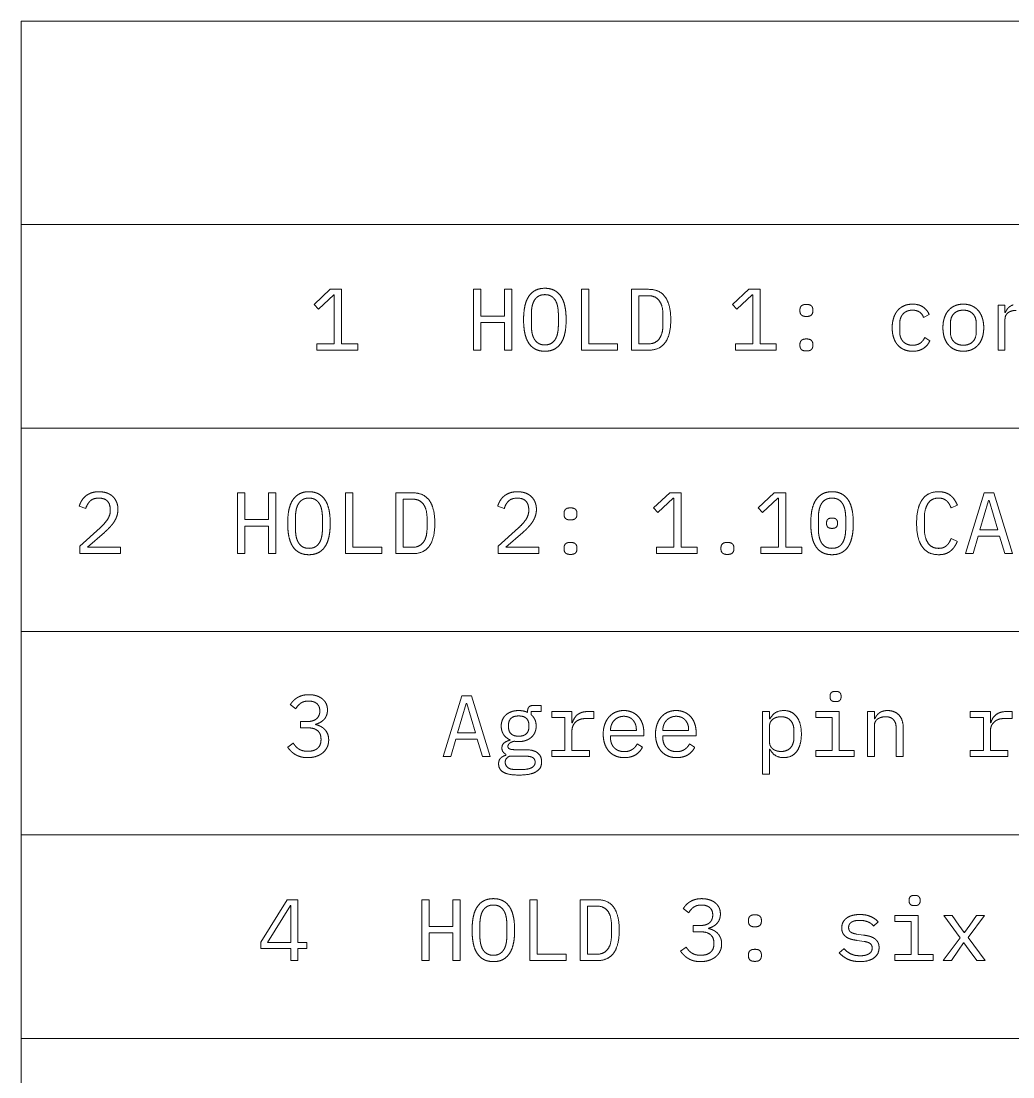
# Model space of a CAD drawing. Header units: millimetres. Extents: x 22 to 584, y 11 to 410.
# Drawn here: x 423.22 to 457.35, y 50.03 to 86.35 of the extents above; entities that cross this region are included whole.
import ezdxf

# ---------------------------------------------------------------- set-up
doc = ezdxf.new("R2010")
doc.units = ezdxf.units.MM
doc.layers.add('dims', color=7, linetype='Continuous', lineweight=5)

msp = doc.modelspace()

# ---------------------------------------------------------------- linework, layer by layer
at = {"layer": 'dims'}
for p, q in [((423.223, 30.35), (423.223, 86.35)), ((423.223, 86.35), (566.75, 86.35)), ((423.223, 79.35), (566.75, 79.35)), ((433.86, 77.122), (433.305, 76.603)), ((434.253, 77.122), (433.86, 77.122)), ((434.253, 75.247), (434.253, 77.122)), ((438.786, 77.122), (438.786, 75.028)), ((439.038, 77.122), (438.786, 77.122)), ((439.038, 76.198), (439.038, 77.122)), ((439.854, 77.122), (439.854, 76.198)), ((440.106, 77.122), (439.854, 77.122)), ((440.106, 75.028), (440.106, 77.122)), ((442.506, 77.122), (442.506, 75.028)), ((442.758, 77.122), (442.506, 77.122)), ((442.758, 75.247), (442.758, 77.122)), ((444.231, 77.122), (444.231, 75.028)), ((444.816, 77.122), (444.231, 77.122)), ((448.26, 77.122), (447.705, 76.603)), ((448.653, 77.122), (448.26, 77.122)), ((448.653, 75.247), (448.653, 77.122)), ((433.452, 76.444), (433.98, 76.936)), ((433.98, 76.936), (434.001, 76.936)), ((434.001, 76.936), (434.001, 75.247)), ((444.483, 76.903), (444.804, 76.903)), ((444.483, 75.247), (444.483, 76.903)), ((447.852, 76.444), (448.38, 76.936)), ((448.38, 76.936), (448.401, 76.936)), ((448.401, 76.936), (448.401, 75.247)), ((433.305, 76.603), (433.452, 76.444)), ((447.705, 76.603), (447.852, 76.444)), ((450.024, 76.423), (450.024, 76.369)), ((450.468, 76.369), (450.468, 76.423)), ((456.84, 76.576), (456.84, 75.028)), ((457.08, 76.576), (456.84, 76.576)), ((457.08, 76.324), (457.08, 76.576)), ((457.092, 76.324), (457.08, 76.324)), ((439.854, 76.198), (439.038, 76.198)), ((439.038, 75.979), (439.854, 75.979)), ((439.038, 75.028), (439.038, 75.979)), ((439.854, 75.979), (439.854, 75.028)), ((440.781, 75.904), (440.781, 76.246)), ((441.711, 76.246), (441.711, 75.904)), ((445.311, 76.237), (445.311, 75.913)), ((453.456, 75.67), (453.456, 75.934)), ((454.278, 76.153), (454.47, 76.255)), ((457.08, 75.028), (457.08, 76.102)), ((455.199, 75.691), (455.199, 75.913)), ((456.093, 75.913), (456.093, 75.691)), ((433.401, 75.247), (433.401, 75.028)), ((434.001, 75.247), (433.401, 75.247)), ((434.805, 75.247), (434.253, 75.247)), ((434.805, 75.028), (434.805, 75.247)), ((443.751, 75.247), (442.758, 75.247)), ((443.751, 75.028), (443.751, 75.247)), ((444.804, 75.247), (444.483, 75.247)), ((447.801, 75.247), (447.801, 75.028)), ((448.401, 75.247), (447.801, 75.247)), ((449.205, 75.247), (448.653, 75.247)), ((449.205, 75.028), (449.205, 75.247)), ((450.024, 75.235), (450.024, 75.181)), ((450.468, 75.181), (450.468, 75.235)), ((454.494, 75.352), (454.323, 75.469)), ((433.401, 75.028), (434.805, 75.028)), ((438.786, 75.028), (439.038, 75.028)), ((439.854, 75.028), (440.106, 75.028)), ((442.506, 75.028), (443.751, 75.028)), ((444.231, 75.028), (444.816, 75.028)), ((447.801, 75.028), (449.205, 75.028)), ((456.84, 75.028), (457.08, 75.028)), ((423.223, 72.35), (566.75, 72.35)), ((430.668, 70.122), (430.668, 68.028)), ((430.92, 70.122), (430.668, 70.122)), ((430.92, 69.198), (430.92, 70.122)), ((431.736, 70.122), (431.736, 69.198)), ((431.988, 70.122), (431.736, 70.122)), ((431.988, 68.028), (431.988, 70.122)), ((434.388, 70.122), (434.388, 68.028)), ((434.64, 70.122), (434.388, 70.122)), ((434.64, 68.247), (434.64, 70.122)), ((436.113, 70.122), (436.113, 68.028)), ((436.698, 70.122), (436.113, 70.122)), ((445.542, 70.122), (444.987, 69.603)), ((445.935, 70.122), (445.542, 70.122)), ((445.935, 68.247), (445.935, 70.122)), ((449.142, 70.122), (448.587, 69.603)), ((449.535, 70.122), (449.142, 70.122)), ((449.535, 68.247), (449.535, 70.122)), ((456.363, 70.122), (455.721, 68.028)), ((456.696, 70.122), (456.363, 70.122)), ((457.338, 68.028), (456.696, 70.122)), ((436.365, 69.903), (436.686, 69.903)), ((436.365, 68.247), (436.365, 69.903)), ((445.134, 69.444), (445.662, 69.936)), ((445.662, 69.936), (445.683, 69.936)), ((445.683, 69.936), (445.683, 68.247)), ((448.734, 69.444), (449.262, 69.936)), ((449.262, 69.936), (449.283, 69.936)), ((449.283, 69.936), (449.283, 68.247)), ((456.219, 68.844), (456.513, 69.855)), ((456.513, 69.855), (456.54, 69.855)), ((456.54, 69.855), (456.834, 68.844)), ((425.223, 69.666), (425.448, 69.582)), ((426.291, 69.543), (426.291, 69.507)), ((439.623, 69.666), (439.848, 69.582)), ((440.691, 69.543), (440.691, 69.507)), ((441.906, 69.423), (441.906, 69.369)), ((442.35, 69.369), (442.35, 69.423)), ((444.987, 69.603), (445.134, 69.444)), ((448.587, 69.603), (448.734, 69.444)), ((455.226, 69.6), (455.442, 69.699)), ((431.736, 69.198), (430.92, 69.198)), ((432.663, 68.904), (432.663, 69.246)), ((433.593, 69.246), (433.593, 68.904)), ((437.193, 69.237), (437.193, 68.913)), ((450.657, 68.904), (450.657, 69.246)), ((450.942, 69.108), (450.942, 69.042)), ((451.314, 69.042), (451.314, 69.108)), ((451.599, 69.246), (451.599, 68.904)), ((454.305, 68.904), (454.305, 69.246)), ((425.94, 68.916), (425.241, 68.286)), ((425.502, 68.247), (426.087, 68.757)), ((430.92, 68.979), (431.736, 68.979)), ((430.92, 68.028), (430.92, 68.979)), ((431.736, 68.979), (431.736, 68.028)), ((440.34, 68.916), (439.641, 68.286)), ((439.902, 68.247), (440.487, 68.757)), ((456.834, 68.844), (456.219, 68.844)), ((455.442, 68.451), (455.226, 68.55)), ((455.982, 68.028), (456.159, 68.625)), ((456.159, 68.625), (456.894, 68.625)), ((456.894, 68.625), (457.071, 68.028)), ((425.241, 68.286), (425.241, 68.028)), ((425.241, 68.028), (426.639, 68.028)), ((426.639, 68.247), (425.502, 68.247)), ((426.639, 68.028), (426.639, 68.247)), ((430.668, 68.028), (430.92, 68.028)), ((431.736, 68.028), (431.988, 68.028)), ((434.388, 68.028), (435.633, 68.028)), ((435.633, 68.247), (434.64, 68.247)), ((435.633, 68.028), (435.633, 68.247)), ((436.113, 68.028), (436.698, 68.028)), ((436.686, 68.247), (436.365, 68.247)), ((439.641, 68.286), (439.641, 68.028)), ((439.641, 68.028), (441.039, 68.028)), ((441.039, 68.247), (439.902, 68.247)), ((441.039, 68.028), (441.039, 68.247)), ((441.906, 68.235), (441.906, 68.181)), ((442.35, 68.181), (442.35, 68.235)), ((445.083, 68.247), (445.083, 68.028)), ((445.683, 68.247), (445.083, 68.247)), ((445.083, 68.028), (446.487, 68.028)), ((446.487, 68.247), (445.935, 68.247)), ((446.487, 68.028), (446.487, 68.247)), ((447.306, 68.235), (447.306, 68.181)), ((447.75, 68.181), (447.75, 68.235)), ((448.683, 68.247), (448.683, 68.028)), ((449.283, 68.247), (448.683, 68.247)), ((448.683, 68.028), (450.087, 68.028)), ((450.087, 68.247), (449.535, 68.247)), ((450.087, 68.028), (450.087, 68.247)), ((455.721, 68.028), (455.982, 68.028)), ((457.071, 68.028), (457.338, 68.028)), ((423.223, 65.35), (566.75, 65.35)), ((438.388, 63.14), (437.746, 61.046)), ((438.244, 61.862), (438.538, 62.873)), ((438.721, 63.14), (438.388, 63.14)), ((438.538, 62.873), (438.565, 62.873)), ((438.565, 62.873), (438.859, 61.862)), ((439.363, 61.046), (438.721, 63.14)), ((451.06, 63.137), (451.06, 63.089)), ((451.438, 63.089), (451.438, 63.137)), ((432.487, 62.834), (432.676, 62.69)), ((433.501, 62.621), (433.501, 62.6)), ((440.65, 62.594), (440.65, 62.567)), ((440.773, 62.594), (441.121, 62.594)), ((440.773, 62.489), (440.773, 62.594)), ((441.121, 62.804), (440.836, 62.804)), ((441.121, 62.594), (441.121, 62.804)), ((441.484, 62.594), (441.484, 62.39)), ((442.177, 62.594), (441.484, 62.594)), ((442.177, 62.204), (442.177, 62.594)), ((442.93, 62.594), (442.714, 62.594)), ((442.93, 62.354), (442.93, 62.594)), ((448.738, 62.594), (448.738, 60.446)), ((448.978, 62.594), (448.738, 62.594)), ((448.978, 62.342), (448.978, 62.594)), ((450.571, 62.594), (450.571, 62.39)), ((451.369, 62.594), (450.571, 62.594)), ((451.369, 61.25), (451.369, 62.594)), ((452.347, 62.594), (452.347, 61.046)), ((452.587, 62.594), (452.347, 62.594)), ((452.587, 62.342), (452.587, 62.594)), ((455.884, 62.594), (455.884, 62.39)), ((456.577, 62.594), (455.884, 62.594)), ((456.577, 62.204), (456.577, 62.594)), ((457.33, 62.594), (457.114, 62.594)), ((457.33, 62.354), (457.33, 62.594)), ((433.063, 62.252), (432.832, 62.252)), ((432.832, 62.252), (432.832, 62.036)), ((433.357, 62.147), (433.357, 62.159)), ((439.996, 62.054), (439.996, 62.141)), ((440.695, 62.141), (440.695, 62.054)), ((441.484, 62.39), (441.937, 62.39)), ((441.937, 62.39), (441.937, 61.25)), ((442.192, 62.204), (442.177, 62.204)), ((442.639, 62.354), (442.93, 62.354)), ((448.99, 62.342), (448.978, 62.342)), ((450.571, 62.39), (451.129, 62.39)), ((451.129, 62.39), (451.129, 61.25)), ((452.599, 62.342), (452.587, 62.342)), ((452.587, 61.046), (452.587, 62.12)), ((455.884, 62.39), (456.337, 62.39)), ((456.337, 62.39), (456.337, 61.25)), ((456.592, 62.204), (456.577, 62.204)), ((457.039, 62.354), (457.33, 62.354)), ((432.832, 62.036), (433.081, 62.036)), ((438.859, 61.862), (438.244, 61.862)), ((442.177, 61.25), (442.177, 61.919)), ((443.506, 61.94), (443.506, 61.961)), ((444.394, 61.94), (443.506, 61.94)), ((443.506, 61.76), (444.652, 61.76)), ((443.506, 61.688), (443.506, 61.76)), ((444.394, 61.973), (444.394, 61.94)), ((444.652, 61.76), (444.652, 61.874)), ((445.306, 61.94), (445.306, 61.961)), ((446.194, 61.94), (445.306, 61.94)), ((445.306, 61.76), (446.452, 61.76)), ((445.306, 61.688), (445.306, 61.76)), ((446.194, 61.973), (446.194, 61.94)), ((446.452, 61.76), (446.452, 61.874)), ((448.978, 61.541), (448.978, 62.099)), ((449.815, 61.952), (449.815, 61.688)), ((453.337, 61.997), (453.337, 61.046)), ((453.577, 61.046), (453.577, 62.039)), ((456.577, 61.25), (456.577, 61.919)), ((432.586, 61.511), (432.397, 61.367)), ((433.543, 61.646), (433.543, 61.622)), ((438.007, 61.046), (438.184, 61.643)), ((438.184, 61.643), (438.919, 61.643)), ((438.919, 61.643), (439.096, 61.046)), ((440.047, 61.622), (440.047, 61.61)), ((444.601, 61.367), (444.424, 61.487)), ((446.401, 61.367), (446.224, 61.487)), ((437.746, 61.046), (438.007, 61.046)), ((439.096, 61.046), (439.363, 61.046)), ((439.906, 61.127), (439.906, 61.091)), ((440.038, 61.061), (440.575, 61.061)), ((440.566, 61.283), (440.224, 61.283)), ((441.484, 61.25), (441.484, 61.046)), ((441.937, 61.25), (441.484, 61.25)), ((441.484, 61.046), (442.777, 61.046)), ((442.777, 61.25), (442.177, 61.25)), ((442.777, 61.046), (442.777, 61.25)), ((448.978, 61.298), (448.99, 61.298)), ((448.978, 60.446), (448.978, 61.298)), ((450.571, 61.25), (450.571, 61.046)), ((451.129, 61.25), (450.571, 61.25)), ((450.571, 61.046), (451.891, 61.046)), ((451.891, 61.25), (451.369, 61.25)), ((451.891, 61.046), (451.891, 61.25)), ((452.347, 61.046), (452.587, 61.046)), ((453.337, 61.046), (453.577, 61.046)), ((455.884, 61.25), (455.884, 61.046)), ((456.337, 61.25), (455.884, 61.25)), ((455.884, 61.046), (457.177, 61.046)), ((457.177, 61.25), (456.577, 61.25)), ((457.177, 61.046), (457.177, 61.25)), ((440.467, 60.602), (440.233, 60.602)), ((448.738, 60.446), (448.978, 60.446)), ((423.223, 58.35), (566.75, 58.35)), ((432.382, 56.122), (431.476, 54.661)), ((432.749, 56.122), (432.382, 56.122)), ((432.749, 54.646), (432.749, 56.122)), ((437.014, 56.122), (437.014, 54.028)), ((437.266, 56.122), (437.014, 56.122)), ((437.266, 55.198), (437.266, 56.122)), ((438.082, 56.122), (438.082, 55.198)), ((438.334, 56.122), (438.082, 56.122)), ((438.334, 54.028), (438.334, 56.122)), ((440.734, 56.122), (440.734, 54.028)), ((440.986, 56.122), (440.734, 56.122)), ((440.986, 54.247), (440.986, 56.122)), ((442.459, 56.122), (442.459, 54.028)), ((443.044, 56.122), (442.459, 56.122)), ((453.781, 56.119), (453.781, 56.071)), ((454.159, 56.071), (454.159, 56.119)), ((431.701, 54.646), (432.496, 55.927)), ((432.496, 55.927), (432.509, 55.927)), ((432.509, 55.927), (432.509, 54.646)), ((442.711, 55.903), (443.032, 55.903)), ((442.711, 54.247), (442.711, 55.903)), ((446.009, 55.816), (446.197, 55.672)), ((447.022, 55.603), (447.022, 55.582)), ((453.292, 55.576), (453.292, 55.372)), ((454.09, 55.576), (453.292, 55.576)), ((454.09, 54.232), (454.09, 55.576)), ((454.972, 55.576), (455.534, 54.814)), ((455.26, 55.576), (454.972, 55.576)), ((455.494, 55.249), (455.26, 55.576)), ((455.812, 54.817), (456.379, 55.576)), ((456.104, 55.576), (455.872, 55.249)), ((456.379, 55.576), (456.104, 55.576)), ((439.009, 54.904), (439.009, 55.246)), ((439.939, 55.246), (439.939, 54.904)), ((443.539, 55.237), (443.539, 54.913)), ((446.584, 55.234), (446.354, 55.234)), ((446.354, 55.234), (446.354, 55.018)), ((448.252, 55.423), (448.252, 55.369)), ((448.696, 55.369), (448.696, 55.423)), ((452.56, 55.216), (452.716, 55.363)), ((453.292, 55.372), (453.85, 55.372)), ((453.85, 55.372), (453.85, 54.232)), ((455.68, 54.991), (455.494, 55.249)), ((455.872, 55.249), (455.692, 54.991)), ((438.082, 55.198), (437.266, 55.198)), ((437.266, 54.979), (438.082, 54.979)), ((437.266, 54.028), (437.266, 54.979)), ((438.082, 54.979), (438.082, 54.028)), ((446.354, 55.018), (446.602, 55.018)), ((446.879, 55.129), (446.879, 55.141)), ((452.215, 54.904), (451.972, 54.94)), ((455.692, 54.991), (455.68, 54.991)), ((431.476, 54.661), (431.476, 54.439)), ((432.509, 54.646), (431.701, 54.646)), ((433.06, 54.646), (432.749, 54.646)), ((433.06, 54.439), (433.06, 54.646)), ((446.107, 54.493), (445.919, 54.349)), ((447.064, 54.628), (447.064, 54.604)), ((451.994, 54.721), (452.236, 54.685)), ((455.534, 54.814), (454.957, 54.028)), ((455.485, 54.391), (455.656, 54.637)), ((455.656, 54.637), (455.669, 54.637)), ((455.669, 54.637), (455.845, 54.391)), ((456.394, 54.028), (455.812, 54.817)), ((431.476, 54.439), (432.509, 54.439)), ((432.509, 54.439), (432.509, 54.028)), ((432.749, 54.439), (433.06, 54.439)), ((432.749, 54.028), (432.749, 54.439)), ((441.979, 54.247), (440.986, 54.247)), ((441.979, 54.028), (441.979, 54.247)), ((443.032, 54.247), (442.711, 54.247)), ((448.252, 54.235), (448.252, 54.181)), ((448.696, 54.181), (448.696, 54.235)), ((451.537, 54.436), (451.375, 54.295)), ((453.292, 54.232), (453.292, 54.028)), ((453.85, 54.232), (453.292, 54.232)), ((454.612, 54.232), (454.09, 54.232)), ((454.612, 54.028), (454.612, 54.232)), ((455.234, 54.028), (455.485, 54.391)), ((455.845, 54.391), (456.106, 54.028)), ((432.509, 54.028), (432.749, 54.028)), ((437.014, 54.028), (437.266, 54.028)), ((438.082, 54.028), (438.334, 54.028)), ((440.734, 54.028), (441.979, 54.028)), ((442.459, 54.028), (443.044, 54.028)), ((453.292, 54.028), (454.612, 54.028)), ((454.957, 54.028), (455.234, 54.028)), ((456.106, 54.028), (456.394, 54.028)), ((423.223, 51.35), (566.75, 51.35))]:
    msp.add_line(p, q, dxfattribs=at)
for points in [[(440.688, 76.873), (440.778, 77.011), (440.916, 77.084)], [(440.916, 77.084), (441.054, 77.158), (441.246, 77.158)], [(441.246, 77.158), (441.438, 77.158), (441.576, 77.084)], [(441.576, 77.084), (441.714, 77.011), (441.804, 76.873)], [(444.816, 77.122), (445.2, 77.122), (445.389, 76.858)], [(440.556, 76.533), (440.598, 76.735), (440.688, 76.873)], [(440.889, 76.75), (440.832, 76.66), (440.806, 76.531)], [(441.033, 76.889), (440.946, 76.84), (440.889, 76.75)], [(441.246, 76.939), (441.12, 76.939), (441.033, 76.889)], [(441.459, 76.889), (441.372, 76.939), (441.246, 76.939)], [(441.603, 76.75), (441.546, 76.84), (441.459, 76.889)], [(441.685, 76.531), (441.66, 76.66), (441.603, 76.75)], [(441.804, 76.873), (441.894, 76.735), (441.936, 76.533)], [(445.183, 76.729), (445.056, 76.903), (444.804, 76.903)], [(445.311, 76.237), (445.311, 76.555), (445.183, 76.729)], [(445.389, 76.858), (445.578, 76.594), (445.578, 76.075)], [(440.514, 76.075), (440.514, 76.33), (440.556, 76.533)], [(440.806, 76.531), (440.781, 76.402), (440.781, 76.246)], [(441.711, 76.246), (441.711, 76.402), (441.685, 76.531)], [(441.936, 76.533), (441.978, 76.33), (441.978, 76.075)], [(450.024, 76.423), (450.024, 76.501), (450.073, 76.552)], [(450.073, 76.24), (450.024, 76.291), (450.024, 76.369)], [(450.073, 76.552), (450.123, 76.603), (450.246, 76.603)], [(450.246, 76.603), (450.369, 76.603), (450.418, 76.552)], [(450.418, 76.552), (450.468, 76.501), (450.468, 76.423)], [(450.468, 76.369), (450.468, 76.291), (450.418, 76.24)], [(453.246, 76.135), (453.294, 76.285), (453.384, 76.391)], [(453.384, 76.391), (453.474, 76.498), (453.603, 76.555)], [(453.709, 76.37), (453.627, 76.336), (453.57, 76.273)], [(453.603, 76.555), (453.732, 76.612), (453.897, 76.612)], [(453.897, 76.405), (453.792, 76.405), (453.709, 76.37)], [(453.897, 76.612), (454.122, 76.612), (454.263, 76.513)], [(454.138, 76.339), (454.041, 76.405), (453.897, 76.405)], [(454.278, 76.153), (454.236, 76.273), (454.138, 76.339)], [(454.263, 76.513), (454.404, 76.414), (454.47, 76.255)], [(454.992, 76.135), (455.04, 76.285), (455.131, 76.391)], [(455.131, 76.391), (455.223, 76.498), (455.353, 76.555)], [(455.322, 76.285), (455.199, 76.165), (455.199, 75.913)], [(455.646, 76.405), (455.445, 76.405), (455.322, 76.285)], [(455.353, 76.555), (455.484, 76.612), (455.646, 76.612)], [(455.646, 76.612), (455.808, 76.612), (455.938, 76.555)], [(455.97, 76.285), (455.847, 76.405), (455.646, 76.405)], [(455.938, 76.555), (456.069, 76.498), (456.16, 76.391)], [(456.093, 75.913), (456.093, 76.165), (455.97, 76.285)], [(456.16, 76.391), (456.252, 76.285), (456.3, 76.135)], [(457.092, 76.324), (457.116, 76.381), (457.152, 76.433)], [(457.2, 76.327), (457.146, 76.291), (457.113, 76.234)], [(457.152, 76.433), (457.188, 76.486), (457.24, 76.525)], [(457.323, 76.381), (457.254, 76.363), (457.2, 76.327)], [(457.24, 76.525), (457.293, 76.564), (457.365, 76.588)], [(457.464, 76.399), (457.392, 76.399), (457.323, 76.381)], [(440.556, 75.616), (440.514, 75.817), (440.514, 76.075)], [(441.978, 76.075), (441.978, 75.817), (441.936, 75.616)], [(445.578, 76.075), (445.578, 75.556), (445.389, 75.292)], [(450.246, 76.189), (450.123, 76.189), (450.073, 76.24)], [(450.418, 76.24), (450.369, 76.189), (450.246, 76.189)], [(453.198, 75.802), (453.198, 75.985), (453.246, 76.135)], [(453.484, 76.123), (453.456, 76.036), (453.456, 75.934)], [(453.57, 76.273), (453.513, 76.21), (453.484, 76.123)], [(454.944, 75.802), (454.944, 75.985), (454.992, 76.135)], [(456.3, 76.135), (456.348, 75.985), (456.348, 75.802)], [(457.113, 76.234), (457.08, 76.177), (457.08, 76.102)], [(440.688, 75.277), (440.598, 75.415), (440.556, 75.616)], [(440.781, 75.904), (440.781, 75.745), (440.806, 75.618)], [(440.806, 75.618), (440.832, 75.49), (440.889, 75.4)], [(441.603, 75.4), (441.66, 75.49), (441.685, 75.618)], [(441.685, 75.618), (441.711, 75.745), (441.711, 75.904)], [(441.936, 75.616), (441.894, 75.415), (441.804, 75.277)], [(445.183, 75.421), (445.311, 75.595), (445.311, 75.913)], [(453.244, 75.469), (453.198, 75.619), (453.198, 75.802)], [(453.456, 75.67), (453.456, 75.568), (453.484, 75.481)], [(454.992, 75.467), (454.944, 75.616), (454.944, 75.802)], [(455.199, 75.691), (455.199, 75.439), (455.322, 75.319)], [(455.97, 75.319), (456.093, 75.439), (456.093, 75.691)], [(456.348, 75.802), (456.348, 75.616), (456.3, 75.467)], [(440.916, 75.065), (440.778, 75.139), (440.688, 75.277)], [(440.889, 75.4), (440.946, 75.31), (441.033, 75.26)], [(441.033, 75.26), (441.12, 75.211), (441.246, 75.211)], [(441.246, 75.211), (441.372, 75.211), (441.459, 75.26)], [(441.459, 75.26), (441.546, 75.31), (441.603, 75.4)], [(441.804, 75.277), (441.714, 75.139), (441.576, 75.065)], [(444.804, 75.247), (445.056, 75.247), (445.183, 75.421)], [(445.389, 75.292), (445.2, 75.028), (444.816, 75.028)], [(450.024, 75.235), (450.024, 75.313), (450.073, 75.364)], [(450.073, 75.364), (450.123, 75.415), (450.246, 75.415)], [(450.246, 75.415), (450.369, 75.415), (450.418, 75.364)], [(450.418, 75.364), (450.468, 75.313), (450.468, 75.235)], [(453.381, 75.214), (453.291, 75.319), (453.244, 75.469)], [(453.601, 75.05), (453.471, 75.109), (453.381, 75.214)], [(453.484, 75.481), (453.513, 75.394), (453.57, 75.331)], [(453.57, 75.331), (453.627, 75.268), (453.711, 75.233)], [(453.711, 75.233), (453.795, 75.199), (453.903, 75.199)], [(453.903, 75.199), (454.059, 75.199), (454.161, 75.271)], [(454.161, 75.271), (454.263, 75.343), (454.323, 75.469)], [(454.494, 75.352), (454.425, 75.196), (454.279, 75.094)], [(455.131, 75.212), (455.04, 75.319), (454.992, 75.467)], [(455.353, 75.049), (455.223, 75.106), (455.131, 75.212)], [(455.322, 75.319), (455.445, 75.199), (455.646, 75.199)], [(455.646, 75.199), (455.847, 75.199), (455.97, 75.319)], [(456.16, 75.212), (456.069, 75.106), (455.938, 75.049)], [(456.3, 75.467), (456.252, 75.319), (456.16, 75.212)], [(441.246, 74.992), (441.054, 74.992), (440.916, 75.065)], [(441.576, 75.065), (441.438, 74.992), (441.246, 74.992)], [(450.073, 75.052), (450.024, 75.103), (450.024, 75.181)], [(450.246, 75.001), (450.123, 75.001), (450.073, 75.052)], [(450.418, 75.052), (450.369, 75.001), (450.246, 75.001)], [(450.468, 75.181), (450.468, 75.103), (450.418, 75.052)], [(453.9, 74.992), (453.732, 74.992), (453.601, 75.05)], [(454.279, 75.094), (454.134, 74.992), (453.9, 74.992)], [(455.646, 74.992), (455.484, 74.992), (455.353, 75.049)], [(455.938, 75.049), (455.808, 74.992), (455.646, 74.992)], [(425.439, 70.005), (425.52, 70.074), (425.635, 70.116)], [(425.635, 70.116), (425.751, 70.158), (425.904, 70.158)], [(425.904, 70.158), (426.06, 70.158), (426.181, 70.113)], [(426.181, 70.113), (426.303, 70.068), (426.385, 69.987)], [(432.798, 70.084), (432.936, 70.158), (433.128, 70.158)], [(433.128, 70.158), (433.32, 70.158), (433.458, 70.084)], [(436.698, 70.122), (437.082, 70.122), (437.271, 69.858)], [(439.839, 70.005), (439.92, 70.074), (440.035, 70.116)], [(440.035, 70.116), (440.151, 70.158), (440.304, 70.158)], [(440.304, 70.158), (440.46, 70.158), (440.581, 70.113)], [(440.581, 70.113), (440.703, 70.068), (440.785, 69.987)], [(450.798, 70.084), (450.936, 70.158), (451.128, 70.158)], [(451.128, 70.158), (451.32, 70.158), (451.458, 70.084)], [(454.225, 69.879), (454.413, 70.158), (454.797, 70.158)], [(454.797, 70.158), (454.941, 70.158), (455.046, 70.119)], [(455.046, 70.119), (455.151, 70.08), (455.226, 70.014)], [(425.223, 69.666), (425.253, 69.759), (425.305, 69.847)], [(425.305, 69.847), (425.358, 69.936), (425.439, 70.005)], [(425.602, 69.841), (425.499, 69.744), (425.448, 69.582)], [(425.898, 69.939), (425.706, 69.939), (425.602, 69.841)], [(426.192, 69.835), (426.093, 69.939), (425.898, 69.939)], [(426.291, 69.543), (426.291, 69.732), (426.192, 69.835)], [(426.385, 69.987), (426.468, 69.906), (426.511, 69.795)], [(426.511, 69.795), (426.555, 69.684), (426.555, 69.552)], [(432.438, 69.532), (432.48, 69.735), (432.57, 69.873)], [(432.57, 69.873), (432.66, 70.011), (432.798, 70.084)], [(432.771, 69.75), (432.714, 69.66), (432.688, 69.531)], [(432.915, 69.889), (432.828, 69.84), (432.771, 69.75)], [(433.128, 69.939), (433.002, 69.939), (432.915, 69.889)], [(433.341, 69.889), (433.254, 69.939), (433.128, 69.939)], [(433.485, 69.75), (433.428, 69.84), (433.341, 69.889)], [(433.458, 70.084), (433.596, 70.011), (433.686, 69.873)], [(433.567, 69.531), (433.542, 69.66), (433.485, 69.75)], [(433.686, 69.873), (433.776, 69.735), (433.818, 69.532)], [(437.065, 69.729), (436.938, 69.903), (436.686, 69.903)], [(437.271, 69.858), (437.46, 69.594), (437.46, 69.075)], [(439.623, 69.666), (439.653, 69.759), (439.705, 69.847)], [(439.705, 69.847), (439.758, 69.936), (439.839, 70.005)], [(440.002, 69.841), (439.899, 69.744), (439.848, 69.582)], [(440.298, 69.939), (440.106, 69.939), (440.002, 69.841)], [(440.592, 69.835), (440.493, 69.939), (440.298, 69.939)], [(440.691, 69.543), (440.691, 69.732), (440.592, 69.835)], [(440.785, 69.987), (440.868, 69.906), (440.911, 69.795)], [(440.911, 69.795), (440.955, 69.684), (440.955, 69.552)], [(450.438, 69.532), (450.48, 69.735), (450.57, 69.873)], [(450.57, 69.873), (450.66, 70.011), (450.798, 70.084)], [(450.766, 69.75), (450.711, 69.66), (450.684, 69.531)], [(450.912, 69.889), (450.822, 69.84), (450.766, 69.75)], [(451.128, 69.939), (451.002, 69.939), (450.912, 69.889)], [(451.344, 69.889), (451.254, 69.939), (451.128, 69.939)], [(451.489, 69.75), (451.434, 69.84), (451.344, 69.889)], [(451.458, 70.084), (451.596, 70.011), (451.686, 69.873)], [(451.572, 69.531), (451.545, 69.66), (451.489, 69.75)], [(451.686, 69.873), (451.776, 69.735), (451.818, 69.532)], [(454.038, 69.075), (454.038, 69.6), (454.225, 69.879)], [(454.426, 69.75), (454.305, 69.561), (454.305, 69.246)], [(454.797, 69.939), (454.548, 69.939), (454.426, 69.75)], [(454.96, 69.912), (454.893, 69.939), (454.797, 69.939)], [(455.077, 69.839), (455.028, 69.885), (454.96, 69.912)], [(455.163, 69.73), (455.127, 69.792), (455.077, 69.839)], [(455.226, 70.014), (455.301, 69.948), (455.352, 69.865)], [(455.352, 69.865), (455.403, 69.783), (455.442, 69.699)], [(426.192, 69.199), (426.291, 69.345), (426.291, 69.507)], [(426.555, 69.552), (426.555, 69.432), (426.52, 69.327)], [(432.396, 69.075), (432.396, 69.33), (432.438, 69.532)], [(432.688, 69.531), (432.663, 69.402), (432.663, 69.246)], [(433.593, 69.246), (433.593, 69.402), (433.567, 69.531)], [(433.818, 69.532), (433.86, 69.33), (433.86, 69.075)], [(437.193, 69.237), (437.193, 69.555), (437.065, 69.729)], [(440.592, 69.199), (440.691, 69.345), (440.691, 69.507)], [(440.955, 69.552), (440.955, 69.432), (440.92, 69.327)], [(441.906, 69.423), (441.906, 69.501), (441.955, 69.552)], [(441.955, 69.552), (442.005, 69.603), (442.128, 69.603)], [(442.128, 69.603), (442.251, 69.603), (442.3, 69.552)], [(442.3, 69.552), (442.35, 69.501), (442.35, 69.423)], [(450.396, 69.075), (450.396, 69.33), (450.438, 69.532)], [(450.684, 69.531), (450.657, 69.402), (450.657, 69.246)], [(451.599, 69.246), (451.599, 69.402), (451.572, 69.531)], [(451.818, 69.532), (451.86, 69.33), (451.86, 69.075)], [(455.226, 69.6), (455.199, 69.669), (455.163, 69.73)], [(425.94, 68.916), (426.093, 69.054), (426.192, 69.199)], [(426.424, 69.126), (426.363, 69.03), (426.277, 68.939)], [(426.52, 69.327), (426.486, 69.222), (426.424, 69.126)], [(432.438, 68.616), (432.396, 68.817), (432.396, 69.075)], [(433.86, 69.075), (433.86, 68.817), (433.818, 68.616)], [(437.46, 69.075), (437.46, 68.556), (437.271, 68.292)], [(440.34, 68.916), (440.493, 69.054), (440.592, 69.199)], [(440.824, 69.126), (440.763, 69.03), (440.677, 68.939)], [(440.92, 69.327), (440.886, 69.222), (440.824, 69.126)], [(441.955, 69.24), (441.906, 69.291), (441.906, 69.369)], [(442.128, 69.189), (442.005, 69.189), (441.955, 69.24)], [(442.3, 69.24), (442.251, 69.189), (442.128, 69.189)], [(442.35, 69.369), (442.35, 69.291), (442.3, 69.24)], [(450.438, 68.616), (450.396, 68.817), (450.396, 69.075)], [(450.942, 69.108), (450.942, 69.168), (450.982, 69.21)], [(450.982, 68.94), (450.942, 68.982), (450.942, 69.042)], [(450.982, 69.21), (451.023, 69.252), (451.128, 69.252)], [(451.128, 69.252), (451.233, 69.252), (451.273, 69.21)], [(451.273, 69.21), (451.314, 69.168), (451.314, 69.108)], [(451.314, 69.042), (451.314, 68.982), (451.273, 68.94)], [(451.86, 69.075), (451.86, 68.817), (451.818, 68.616)], [(454.225, 68.271), (454.038, 68.55), (454.038, 69.075)], [(426.277, 68.939), (426.192, 68.847), (426.087, 68.757)], [(432.663, 68.904), (432.663, 68.745), (432.688, 68.617)], [(433.567, 68.617), (433.593, 68.745), (433.593, 68.904)], [(437.065, 68.421), (437.193, 68.595), (437.193, 68.913)], [(440.677, 68.939), (440.592, 68.847), (440.487, 68.757)], [(450.657, 68.904), (450.657, 68.745), (450.684, 68.617)], [(451.128, 68.898), (451.023, 68.898), (450.982, 68.94)], [(451.273, 68.94), (451.233, 68.898), (451.128, 68.898)], [(451.572, 68.617), (451.599, 68.745), (451.599, 68.904)], [(454.305, 68.904), (454.305, 68.589), (454.426, 68.4)], [(432.57, 68.277), (432.48, 68.415), (432.438, 68.616)], [(432.688, 68.617), (432.714, 68.49), (432.771, 68.4)], [(432.771, 68.4), (432.828, 68.31), (432.915, 68.26)], [(433.341, 68.26), (433.428, 68.31), (433.485, 68.4)], [(433.485, 68.4), (433.542, 68.49), (433.567, 68.617)], [(433.818, 68.616), (433.776, 68.415), (433.686, 68.277)], [(436.686, 68.247), (436.938, 68.247), (437.065, 68.421)], [(437.271, 68.292), (437.082, 68.028), (436.698, 68.028)], [(441.906, 68.235), (441.906, 68.313), (441.955, 68.364)], [(441.955, 68.364), (442.005, 68.415), (442.128, 68.415)], [(442.128, 68.415), (442.251, 68.415), (442.3, 68.364)], [(442.3, 68.364), (442.35, 68.313), (442.35, 68.235)], [(447.306, 68.235), (447.306, 68.313), (447.355, 68.364)], [(447.355, 68.364), (447.405, 68.415), (447.528, 68.415)], [(447.528, 68.415), (447.651, 68.415), (447.7, 68.364)], [(447.7, 68.364), (447.75, 68.313), (447.75, 68.235)], [(450.57, 68.277), (450.48, 68.415), (450.438, 68.616)], [(450.684, 68.617), (450.711, 68.49), (450.766, 68.4)], [(450.766, 68.4), (450.822, 68.31), (450.912, 68.26)], [(451.344, 68.26), (451.434, 68.31), (451.489, 68.4)], [(451.489, 68.4), (451.545, 68.49), (451.572, 68.617)], [(451.818, 68.616), (451.776, 68.415), (451.686, 68.277)], [(454.426, 68.4), (454.548, 68.211), (454.797, 68.211)], [(454.96, 68.238), (455.028, 68.265), (455.077, 68.311)], [(455.077, 68.311), (455.127, 68.358), (455.163, 68.419)], [(455.163, 68.419), (455.199, 68.481), (455.226, 68.55)], [(455.442, 68.451), (455.403, 68.364), (455.352, 68.283)], [(432.798, 68.065), (432.66, 68.139), (432.57, 68.277)], [(433.128, 67.992), (432.936, 67.992), (432.798, 68.065)], [(432.915, 68.26), (433.002, 68.211), (433.128, 68.211)], [(433.128, 68.211), (433.254, 68.211), (433.341, 68.26)], [(433.458, 68.065), (433.32, 67.992), (433.128, 67.992)], [(433.686, 68.277), (433.596, 68.139), (433.458, 68.065)], [(441.955, 68.052), (441.906, 68.103), (441.906, 68.181)], [(442.128, 68.001), (442.005, 68.001), (441.955, 68.052)], [(442.3, 68.052), (442.251, 68.001), (442.128, 68.001)], [(442.35, 68.181), (442.35, 68.103), (442.3, 68.052)], [(447.355, 68.052), (447.306, 68.103), (447.306, 68.181)], [(447.528, 68.001), (447.405, 68.001), (447.355, 68.052)], [(447.7, 68.052), (447.651, 68.001), (447.528, 68.001)], [(447.75, 68.181), (447.75, 68.103), (447.7, 68.052)], [(450.798, 68.065), (450.66, 68.139), (450.57, 68.277)], [(451.128, 67.992), (450.936, 67.992), (450.798, 68.065)], [(450.912, 68.26), (451.002, 68.211), (451.128, 68.211)], [(451.128, 68.211), (451.254, 68.211), (451.344, 68.26)], [(451.458, 68.065), (451.32, 67.992), (451.128, 67.992)], [(451.686, 68.277), (451.596, 68.139), (451.458, 68.065)], [(454.797, 67.992), (454.413, 67.992), (454.225, 68.271)], [(454.797, 68.211), (454.893, 68.211), (454.96, 68.238)], [(455.046, 68.031), (454.941, 67.992), (454.797, 67.992)], [(455.226, 68.136), (455.151, 68.07), (455.046, 68.031)], [(455.352, 68.283), (455.301, 68.202), (455.226, 68.136)], [(451.06, 63.137), (451.06, 63.203), (451.102, 63.246)], [(451.102, 63.246), (451.144, 63.29), (451.249, 63.29)], [(451.249, 63.29), (451.354, 63.29), (451.396, 63.246)], [(451.396, 63.246), (451.438, 63.203), (451.438, 63.137)], [(432.487, 62.834), (432.526, 62.897), (432.583, 62.958)], [(432.583, 62.958), (432.64, 63.02), (432.717, 63.068)], [(432.846, 62.883), (432.742, 62.81), (432.676, 62.69)], [(432.717, 63.068), (432.793, 63.116), (432.894, 63.146)], [(433.117, 62.957), (432.949, 62.957), (432.846, 62.883)], [(432.894, 63.146), (432.994, 63.176), (433.123, 63.176)], [(433.395, 62.873), (433.288, 62.957), (433.117, 62.957)], [(433.123, 63.176), (433.258, 63.176), (433.375, 63.141)], [(433.375, 63.141), (433.492, 63.107), (433.579, 63.039)], [(433.501, 62.621), (433.501, 62.789), (433.395, 62.873)], [(433.579, 63.039), (433.666, 62.972), (433.716, 62.873)], [(433.716, 62.873), (433.765, 62.774), (433.765, 62.648)], [(451.102, 62.979), (451.06, 63.023), (451.06, 63.089)], [(451.249, 62.936), (451.144, 62.936), (451.102, 62.979)], [(451.396, 62.979), (451.354, 62.936), (451.249, 62.936)], [(451.438, 63.089), (451.438, 63.023), (451.396, 62.979)], [(433.392, 62.349), (433.501, 62.447), (433.501, 62.6)], [(433.765, 62.648), (433.765, 62.546), (433.734, 62.465)], [(439.786, 62.312), (439.828, 62.411), (439.908, 62.481)], [(439.908, 62.481), (439.987, 62.552), (440.098, 62.591)], [(440.098, 62.591), (440.209, 62.63), (440.344, 62.63)], [(440.344, 62.63), (440.518, 62.63), (440.65, 62.567)], [(440.65, 62.594), (440.65, 62.684), (440.692, 62.744)], [(440.692, 62.744), (440.734, 62.804), (440.836, 62.804)], [(440.773, 62.489), (440.857, 62.417), (440.902, 62.318)], [(442.192, 62.204), (442.24, 62.387), (442.374, 62.49)], [(442.374, 62.49), (442.507, 62.594), (442.714, 62.594)], [(443.452, 62.409), (443.545, 62.516), (443.676, 62.573)], [(443.676, 62.573), (443.806, 62.63), (443.965, 62.63)], [(443.965, 62.63), (444.121, 62.63), (444.249, 62.573)], [(444.249, 62.573), (444.376, 62.516), (444.466, 62.415)], [(445.252, 62.409), (445.345, 62.516), (445.476, 62.573)], [(445.476, 62.573), (445.606, 62.63), (445.765, 62.63)], [(445.765, 62.63), (445.921, 62.63), (446.049, 62.573)], [(446.049, 62.573), (446.176, 62.516), (446.266, 62.415)], [(448.99, 62.342), (449.14, 62.63), (449.467, 62.63)], [(449.467, 62.63), (449.752, 62.63), (449.913, 62.417)], [(452.659, 62.451), (452.695, 62.504), (452.748, 62.543)], [(452.748, 62.543), (452.8, 62.582), (452.872, 62.606)], [(452.872, 62.606), (452.944, 62.63), (453.04, 62.63)], [(453.04, 62.63), (453.283, 62.63), (453.43, 62.475)], [(456.592, 62.204), (456.64, 62.387), (456.774, 62.49)], [(456.774, 62.49), (456.907, 62.594), (457.114, 62.594)], [(433.063, 62.252), (433.282, 62.252), (433.392, 62.349)], [(433.516, 62.222), (433.441, 62.18), (433.357, 62.159)], [(433.357, 62.147), (433.444, 62.129), (433.525, 62.088)], [(433.647, 62.324), (433.591, 62.264), (433.516, 62.222)], [(433.734, 62.465), (433.702, 62.384), (433.647, 62.324)], [(439.744, 62.096), (439.744, 62.213), (439.786, 62.312)], [(440.08, 62.361), (439.996, 62.279), (439.996, 62.141)], [(440.344, 62.444), (440.164, 62.444), (440.08, 62.361)], [(440.61, 62.361), (440.524, 62.444), (440.344, 62.444)], [(440.695, 62.141), (440.695, 62.279), (440.61, 62.361)], [(440.902, 62.318), (440.947, 62.219), (440.947, 62.096)], [(442.305, 62.234), (442.177, 62.114), (442.177, 61.919)], [(442.639, 62.354), (442.432, 62.354), (442.305, 62.234)], [(443.254, 61.817), (443.254, 62.003), (443.307, 62.153)], [(443.307, 62.153), (443.359, 62.303), (443.452, 62.409)], [(443.541, 62.148), (443.506, 62.063), (443.506, 61.961)], [(443.637, 62.297), (443.575, 62.234), (443.541, 62.148)], [(443.782, 62.396), (443.698, 62.36), (443.637, 62.297)], [(443.965, 62.432), (443.866, 62.432), (443.782, 62.396)], [(444.141, 62.399), (444.061, 62.432), (443.965, 62.432)], [(444.276, 62.304), (444.22, 62.366), (444.141, 62.399)], [(444.363, 62.159), (444.331, 62.243), (444.276, 62.304)], [(444.394, 61.973), (444.394, 62.075), (444.363, 62.159)], [(444.466, 62.415), (444.556, 62.315), (444.604, 62.177)], [(444.604, 62.177), (444.652, 62.039), (444.652, 61.874)], [(445.054, 61.817), (445.054, 62.003), (445.107, 62.153)], [(445.107, 62.153), (445.159, 62.303), (445.252, 62.409)], [(445.341, 62.148), (445.306, 62.063), (445.306, 61.961)], [(445.437, 62.297), (445.375, 62.234), (445.341, 62.148)], [(445.582, 62.396), (445.498, 62.36), (445.437, 62.297)], [(445.765, 62.432), (445.666, 62.432), (445.582, 62.396)], [(445.941, 62.399), (445.861, 62.432), (445.765, 62.432)], [(446.076, 62.304), (446.02, 62.366), (445.941, 62.399)], [(446.163, 62.159), (446.131, 62.243), (446.076, 62.304)], [(446.194, 61.973), (446.194, 62.075), (446.163, 62.159)], [(446.266, 62.415), (446.356, 62.315), (446.404, 62.177)], [(446.404, 62.177), (446.452, 62.039), (446.452, 61.874)], [(449.01, 62.235), (448.978, 62.177), (448.978, 62.099)], [(449.095, 62.334), (449.041, 62.294), (449.01, 62.235)], [(449.221, 62.396), (449.149, 62.375), (449.095, 62.334)], [(449.374, 62.417), (449.293, 62.417), (449.221, 62.396)], [(449.7, 62.289), (449.584, 62.417), (449.374, 62.417)], [(449.815, 61.952), (449.815, 62.162), (449.7, 62.289)], [(449.913, 62.417), (450.073, 62.204), (450.073, 61.82)], [(452.62, 62.252), (452.587, 62.195), (452.587, 62.12)], [(452.599, 62.342), (452.623, 62.399), (452.659, 62.451)], [(452.707, 62.345), (452.653, 62.309), (452.62, 62.252)], [(452.83, 62.399), (452.761, 62.381), (452.707, 62.345)], [(452.971, 62.417), (452.899, 62.417), (452.83, 62.399)], [(453.244, 62.313), (453.151, 62.417), (452.971, 62.417)], [(453.337, 61.997), (453.337, 62.21), (453.244, 62.313)], [(453.43, 62.475), (453.577, 62.321), (453.577, 62.039)], [(456.705, 62.234), (456.577, 62.114), (456.577, 61.919)], [(457.039, 62.354), (456.832, 62.354), (456.705, 62.234)], [(433.428, 61.934), (433.312, 62.036), (433.081, 62.036)], [(433.543, 61.646), (433.543, 61.832), (433.428, 61.934)], [(433.525, 62.088), (433.606, 62.048), (433.669, 61.983)], [(433.669, 61.983), (433.732, 61.919), (433.77, 61.827)], [(433.77, 61.827), (433.807, 61.736), (433.807, 61.619)], [(439.824, 61.808), (439.744, 61.931), (439.744, 62.096)], [(440.047, 61.622), (439.903, 61.685), (439.824, 61.808)], [(439.996, 62.054), (439.996, 61.916), (440.08, 61.832)], [(440.08, 61.832), (440.164, 61.748), (440.344, 61.748)], [(440.344, 61.748), (440.524, 61.748), (440.61, 61.832)], [(440.61, 61.832), (440.695, 61.916), (440.695, 62.054)], [(440.904, 61.88), (440.86, 61.781), (440.782, 61.71)], [(440.947, 62.096), (440.947, 61.979), (440.904, 61.88)], [(443.305, 61.485), (443.254, 61.634), (443.254, 61.817)], [(445.105, 61.485), (445.054, 61.634), (445.054, 61.817)], [(450.073, 61.82), (450.073, 61.436), (449.913, 61.223)], [(432.586, 61.511), (432.628, 61.448), (432.673, 61.397)], [(432.673, 61.397), (432.718, 61.346), (432.777, 61.308)], [(433.425, 61.331), (433.543, 61.433), (433.543, 61.622)], [(433.807, 61.619), (433.807, 61.484), (433.755, 61.371)], [(439.768, 61.34), (439.768, 61.46), (439.848, 61.52)], [(439.848, 61.52), (439.927, 61.58), (440.047, 61.61)], [(439.996, 61.466), (439.975, 61.436), (439.975, 61.397)], [(439.975, 61.397), (439.975, 61.328), (440.044, 61.305)], [(440.05, 61.518), (440.017, 61.496), (439.996, 61.466)], [(440.122, 61.554), (440.083, 61.541), (440.05, 61.518)], [(440.197, 61.574), (440.161, 61.568), (440.122, 61.554)], [(440.269, 61.565), (440.233, 61.568), (440.197, 61.574)], [(440.344, 61.562), (440.305, 61.562), (440.269, 61.565)], [(440.592, 61.601), (440.479, 61.562), (440.344, 61.562)], [(440.782, 61.71), (440.704, 61.64), (440.592, 61.601)], [(443.451, 61.23), (443.356, 61.337), (443.305, 61.485)], [(443.506, 61.688), (443.506, 61.586), (443.539, 61.499)], [(443.539, 61.499), (443.572, 61.412), (443.634, 61.349)], [(444.25, 61.289), (444.364, 61.361), (444.424, 61.487)], [(445.251, 61.23), (445.156, 61.337), (445.105, 61.485)], [(445.306, 61.688), (445.306, 61.586), (445.339, 61.499)], [(445.339, 61.499), (445.372, 61.412), (445.434, 61.349)], [(446.05, 61.289), (446.164, 61.361), (446.224, 61.487)], [(448.978, 61.541), (448.978, 61.463), (449.01, 61.404)], [(449.01, 61.404), (449.041, 61.346), (449.095, 61.305)], [(449.7, 61.35), (449.815, 61.478), (449.815, 61.688)], [(432.507, 61.235), (432.445, 61.298), (432.397, 61.367)], [(432.651, 61.121), (432.568, 61.172), (432.507, 61.235)], [(432.84, 61.04), (432.733, 61.07), (432.651, 61.121)], [(432.777, 61.308), (432.835, 61.271), (432.91, 61.25)], [(433.084, 61.01), (432.946, 61.01), (432.84, 61.04)], [(432.91, 61.25), (432.985, 61.229), (433.084, 61.229)], [(433.084, 61.229), (433.306, 61.229), (433.425, 61.331)], [(433.38, 61.055), (433.246, 61.01), (433.084, 61.01)], [(433.608, 61.179), (433.513, 61.1), (433.38, 61.055)], [(433.755, 61.371), (433.702, 61.259), (433.608, 61.179)], [(439.72, 60.989), (439.786, 61.058), (439.906, 61.091)], [(439.804, 61.211), (439.768, 61.262), (439.768, 61.34)], [(439.906, 61.127), (439.84, 61.16), (439.804, 61.211)], [(440.038, 61.061), (439.882, 60.998), (439.882, 60.851)], [(440.044, 61.305), (440.113, 61.283), (440.224, 61.283)], [(440.566, 61.283), (440.866, 61.283), (441.001, 61.17)], [(440.836, 61.005), (440.761, 61.061), (440.575, 61.061)], [(441.001, 61.17), (441.136, 61.058), (441.136, 60.869)], [(443.679, 61.067), (443.545, 61.124), (443.451, 61.23)], [(443.634, 61.349), (443.695, 61.286), (443.784, 61.251)], [(443.98, 61.01), (443.812, 61.01), (443.679, 61.067)], [(443.784, 61.251), (443.872, 61.217), (443.98, 61.217)], [(443.98, 61.217), (444.136, 61.217), (444.25, 61.289)], [(444.372, 61.11), (444.211, 61.01), (443.98, 61.01)], [(444.601, 61.367), (444.532, 61.211), (444.372, 61.11)], [(445.479, 61.067), (445.345, 61.124), (445.251, 61.23)], [(445.434, 61.349), (445.495, 61.286), (445.584, 61.251)], [(445.78, 61.01), (445.612, 61.01), (445.479, 61.067)], [(445.584, 61.251), (445.672, 61.217), (445.78, 61.217)], [(445.78, 61.217), (445.936, 61.217), (446.05, 61.289)], [(446.172, 61.11), (446.011, 61.01), (445.78, 61.01)], [(446.401, 61.367), (446.332, 61.211), (446.172, 61.11)], [(449.467, 61.01), (449.14, 61.01), (448.99, 61.298)], [(449.095, 61.305), (449.149, 61.265), (449.221, 61.244)], [(449.221, 61.244), (449.293, 61.223), (449.374, 61.223)], [(449.374, 61.223), (449.584, 61.223), (449.7, 61.35)], [(449.913, 61.223), (449.752, 61.01), (449.467, 61.01)], [(439.654, 60.794), (439.654, 60.92), (439.72, 60.989)], [(439.818, 60.509), (439.654, 60.608), (439.654, 60.794)], [(439.882, 60.851), (439.882, 60.749), (439.963, 60.675)], [(439.963, 60.675), (440.044, 60.602), (440.233, 60.602)], [(440.467, 60.602), (440.677, 60.602), (440.794, 60.666)], [(440.794, 60.666), (440.911, 60.731), (440.911, 60.857)], [(440.911, 60.857), (440.911, 60.95), (440.836, 61.005)], [(441.136, 60.869), (441.136, 60.635), (440.941, 60.523)], [(440.356, 60.41), (439.981, 60.41), (439.818, 60.509)], [(440.941, 60.523), (440.746, 60.41), (440.356, 60.41)], [(438.916, 55.873), (439.006, 56.011), (439.144, 56.084)], [(439.144, 56.084), (439.282, 56.158), (439.474, 56.158)], [(439.474, 55.939), (439.349, 55.939), (439.261, 55.889)], [(439.474, 56.158), (439.666, 56.158), (439.804, 56.084)], [(439.687, 55.889), (439.6, 55.939), (439.474, 55.939)], [(439.804, 56.084), (439.942, 56.011), (440.032, 55.873)], [(443.044, 56.122), (443.429, 56.122), (443.617, 55.858)], [(446.009, 55.816), (446.047, 55.879), (446.104, 55.94)], [(446.104, 55.94), (446.161, 56.002), (446.238, 56.05)], [(446.238, 56.05), (446.314, 56.098), (446.415, 56.128)], [(446.639, 55.939), (446.47, 55.939), (446.367, 55.865)], [(446.415, 56.128), (446.515, 56.158), (446.644, 56.158)], [(446.916, 55.855), (446.809, 55.939), (446.639, 55.939)], [(446.644, 56.158), (446.779, 56.158), (446.896, 56.123)], [(446.896, 56.123), (447.014, 56.089), (447.1, 56.021)], [(447.1, 56.021), (447.187, 55.954), (447.237, 55.855)], [(453.781, 56.119), (453.781, 56.185), (453.823, 56.229)], [(453.823, 55.961), (453.781, 56.005), (453.781, 56.071)], [(453.823, 56.229), (453.865, 56.272), (453.97, 56.272)], [(453.97, 55.918), (453.865, 55.918), (453.823, 55.961)], [(453.97, 56.272), (454.075, 56.272), (454.117, 56.229)], [(454.117, 55.961), (454.075, 55.918), (453.97, 55.918)], [(454.117, 56.229), (454.159, 56.185), (454.159, 56.119)], [(454.159, 56.071), (454.159, 56.005), (454.117, 55.961)], [(438.784, 55.533), (438.826, 55.735), (438.916, 55.873)], [(439.117, 55.75), (439.06, 55.66), (439.035, 55.531)], [(439.261, 55.889), (439.174, 55.84), (439.117, 55.75)], [(439.831, 55.75), (439.774, 55.84), (439.687, 55.889)], [(439.914, 55.531), (439.889, 55.66), (439.831, 55.75)], [(440.032, 55.873), (440.122, 55.735), (440.164, 55.533)], [(443.412, 55.729), (443.284, 55.903), (443.032, 55.903)], [(443.539, 55.237), (443.539, 55.555), (443.412, 55.729)], [(443.617, 55.858), (443.806, 55.594), (443.806, 55.075)], [(446.367, 55.865), (446.264, 55.792), (446.197, 55.672)], [(446.913, 55.331), (447.022, 55.429), (447.022, 55.582)], [(447.022, 55.603), (447.022, 55.771), (446.916, 55.855)], [(447.237, 55.855), (447.286, 55.756), (447.286, 55.63)], [(447.286, 55.63), (447.286, 55.528), (447.255, 55.447)], [(448.302, 55.552), (448.351, 55.603), (448.474, 55.603)], [(448.474, 55.603), (448.597, 55.603), (448.647, 55.552)], [(451.639, 55.496), (451.724, 55.555), (451.837, 55.584)], [(451.837, 55.584), (451.951, 55.612), (452.086, 55.612)], [(452.086, 55.612), (452.296, 55.612), (452.451, 55.546)], [(438.742, 55.075), (438.742, 55.33), (438.784, 55.533)], [(439.035, 55.531), (439.009, 55.402), (439.009, 55.246)], [(439.939, 55.246), (439.939, 55.402), (439.914, 55.531)], [(440.164, 55.533), (440.206, 55.33), (440.206, 55.075)], [(446.584, 55.234), (446.804, 55.234), (446.913, 55.331)], [(447.168, 55.306), (447.112, 55.246), (447.037, 55.204)], [(447.255, 55.447), (447.224, 55.366), (447.168, 55.306)], [(448.252, 55.423), (448.252, 55.501), (448.302, 55.552)], [(448.302, 55.24), (448.252, 55.291), (448.252, 55.369)], [(448.474, 55.189), (448.351, 55.189), (448.302, 55.24)], [(448.647, 55.24), (448.597, 55.189), (448.474, 55.189)], [(448.647, 55.552), (448.696, 55.501), (448.696, 55.423)], [(448.696, 55.369), (448.696, 55.291), (448.647, 55.24)], [(451.462, 55.15), (451.462, 55.267), (451.509, 55.353)], [(451.509, 55.353), (451.555, 55.438), (451.639, 55.496)], [(451.797, 55.348), (451.699, 55.285), (451.699, 55.165)], [(452.077, 55.411), (451.894, 55.411), (451.797, 55.348)], [(452.257, 55.393), (452.179, 55.411), (452.077, 55.411)], [(452.394, 55.346), (452.335, 55.375), (452.257, 55.393)], [(452.493, 55.283), (452.452, 55.318), (452.394, 55.346)], [(452.451, 55.546), (452.605, 55.48), (452.716, 55.363)], [(452.56, 55.216), (452.534, 55.249), (452.493, 55.283)], [(438.784, 54.616), (438.742, 54.817), (438.742, 55.075)], [(439.009, 54.904), (439.009, 54.745), (439.035, 54.618)], [(439.914, 54.618), (439.939, 54.745), (439.939, 54.904)], [(440.206, 55.075), (440.206, 54.817), (440.164, 54.616)], [(443.412, 54.421), (443.539, 54.595), (443.539, 54.913)], [(443.806, 55.075), (443.806, 54.556), (443.617, 54.292)], [(446.949, 54.916), (446.834, 55.018), (446.602, 55.018)], [(447.037, 55.204), (446.962, 55.162), (446.879, 55.141)], [(446.879, 55.129), (446.965, 55.111), (447.046, 55.07)], [(447.064, 54.628), (447.064, 54.814), (446.949, 54.916)], [(447.046, 55.07), (447.127, 55.03), (447.19, 54.965)], [(447.19, 54.965), (447.254, 54.901), (447.291, 54.809)], [(451.515, 54.946), (451.462, 55.024), (451.462, 55.15)], [(451.645, 54.821), (451.567, 54.868), (451.515, 54.946)], [(451.699, 55.165), (451.699, 55.105), (451.722, 55.064)], [(451.722, 55.064), (451.744, 55.024), (451.783, 55)], [(451.783, 55), (451.822, 54.976), (451.872, 54.962)], [(451.872, 54.962), (451.921, 54.949), (451.972, 54.94)], [(452.215, 54.904), (452.299, 54.892), (452.392, 54.871)], [(452.392, 54.871), (452.485, 54.85), (452.563, 54.804)], [(438.916, 54.277), (438.826, 54.415), (438.784, 54.616)], [(439.035, 54.618), (439.06, 54.49), (439.117, 54.4)], [(439.831, 54.4), (439.889, 54.49), (439.914, 54.618)], [(440.164, 54.616), (440.122, 54.415), (440.032, 54.277)], [(446.107, 54.493), (446.149, 54.43), (446.194, 54.379)], [(446.946, 54.313), (447.064, 54.415), (447.064, 54.604)], [(447.329, 54.601), (447.329, 54.466), (447.276, 54.353)], [(447.291, 54.809), (447.329, 54.718), (447.329, 54.601)], [(451.818, 54.754), (451.724, 54.775), (451.645, 54.821)], [(451.994, 54.721), (451.912, 54.733), (451.818, 54.754)], [(452.338, 54.662), (452.29, 54.676), (452.236, 54.685)], [(452.425, 54.625), (452.386, 54.649), (452.338, 54.662)], [(452.487, 54.56), (452.464, 54.601), (452.425, 54.625)], [(452.509, 54.46), (452.509, 54.52), (452.487, 54.56)], [(452.563, 54.804), (452.641, 54.757), (452.694, 54.679)], [(452.694, 54.679), (452.746, 54.601), (452.746, 54.475)], [(439.144, 54.065), (439.006, 54.139), (438.916, 54.277)], [(439.117, 54.4), (439.174, 54.31), (439.261, 54.26)], [(439.261, 54.26), (439.349, 54.211), (439.474, 54.211)], [(439.474, 54.211), (439.6, 54.211), (439.687, 54.26)], [(439.687, 54.26), (439.774, 54.31), (439.831, 54.4)], [(440.032, 54.277), (439.942, 54.139), (439.804, 54.065)], [(443.032, 54.247), (443.284, 54.247), (443.412, 54.421)], [(443.617, 54.292), (443.429, 54.028), (443.044, 54.028)], [(446.028, 54.217), (445.966, 54.28), (445.919, 54.349)], [(446.172, 54.103), (446.089, 54.154), (446.028, 54.217)], [(446.194, 54.379), (446.239, 54.328), (446.298, 54.29)], [(446.298, 54.29), (446.356, 54.253), (446.431, 54.232)], [(446.431, 54.232), (446.506, 54.211), (446.605, 54.211)], [(446.605, 54.211), (446.827, 54.211), (446.946, 54.313)], [(447.129, 54.161), (447.034, 54.082), (446.901, 54.037)], [(447.276, 54.353), (447.224, 54.241), (447.129, 54.161)], [(448.252, 54.235), (448.252, 54.313), (448.302, 54.364)], [(448.302, 54.052), (448.252, 54.103), (448.252, 54.181)], [(448.302, 54.364), (448.351, 54.415), (448.474, 54.415)], [(448.474, 54.415), (448.597, 54.415), (448.647, 54.364)], [(448.647, 54.364), (448.696, 54.313), (448.696, 54.235)], [(448.696, 54.181), (448.696, 54.103), (448.647, 54.052)], [(451.674, 54.075), (451.499, 54.157), (451.375, 54.295)], [(451.537, 54.436), (451.649, 54.319), (451.78, 54.256)], [(451.78, 54.256), (451.912, 54.193), (452.099, 54.193)], [(452.099, 54.193), (452.279, 54.193), (452.394, 54.258)], [(452.394, 54.258), (452.509, 54.322), (452.509, 54.46)], [(452.746, 54.475), (452.746, 54.244), (452.568, 54.118)], [(439.474, 53.992), (439.282, 53.992), (439.144, 54.065)], [(439.804, 54.065), (439.666, 53.992), (439.474, 53.992)], [(446.361, 54.022), (446.254, 54.052), (446.172, 54.103)], [(446.605, 53.992), (446.467, 53.992), (446.361, 54.022)], [(446.901, 54.037), (446.767, 53.992), (446.605, 53.992)], [(448.474, 54.001), (448.351, 54.001), (448.302, 54.052)], [(448.647, 54.052), (448.597, 54.001), (448.474, 54.001)], [(452.092, 53.992), (451.849, 53.992), (451.674, 54.075)], [(452.568, 54.118), (452.389, 53.992), (452.092, 53.992)]]:
    msp.add_open_spline(points, degree=2, dxfattribs=at)

doc.saveas('drawing.dxf')
